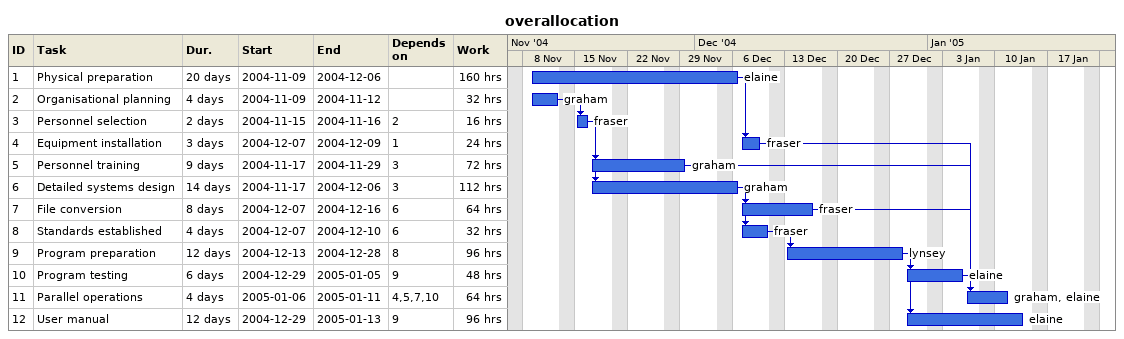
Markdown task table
overallocation

| ID | Task | Duration | Start | Finish | Predecessors | Resources | Work (h) |
|---|---|---|---|---|---|---|---|
| 1 | Physical preparation | 20d | 2004-11-09 | 2004-12-06 |  | elaine | 160 |
| 2 | Organisational planning | 4d | 2004-11-09 | 2004-11-12 |  | graham | 32 |
| 3 | Personnel selection | 2d | 2004-11-15 | 2004-11-16 | 2 | fraser | 16 |
| 4 | Equipment installation | 3d | 2004-12-07 | 2004-12-09 | 1 | fraser | 24 |
| 5 | Personnel training | 9d | 2004-11-17 | 2004-11-29 | 3 | graham | 72 |
| 6 | Detailed systems design | 14d | 2004-11-17 | 2004-12-06 | 3 | graham | 112 |
| 7 | File conversion | 8d | 2004-12-07 | 2004-12-16 | 6 | fraser | 64 |
| 8 | Standards established | 4d | 2004-12-07 | 2004-12-10 | 6 | fraser | 32 |
| 9 | Program preparation | 12d | 2004-12-13 | 2004-12-28 | 8 | lynsey | 96 |
| 10 | Program testing | 6d | 2004-12-29 | 2005-01-05 | 9 | elaine | 48 |
| 11 | Parallel operations | 4d | 2005-01-06 | 2005-01-11 | 4, 5, 7, 10 | graham, elaine | 64 |
| 12 | User manual | 12d | 2004-12-29 | 2005-01-13 | 9 | elaine | 96 |
